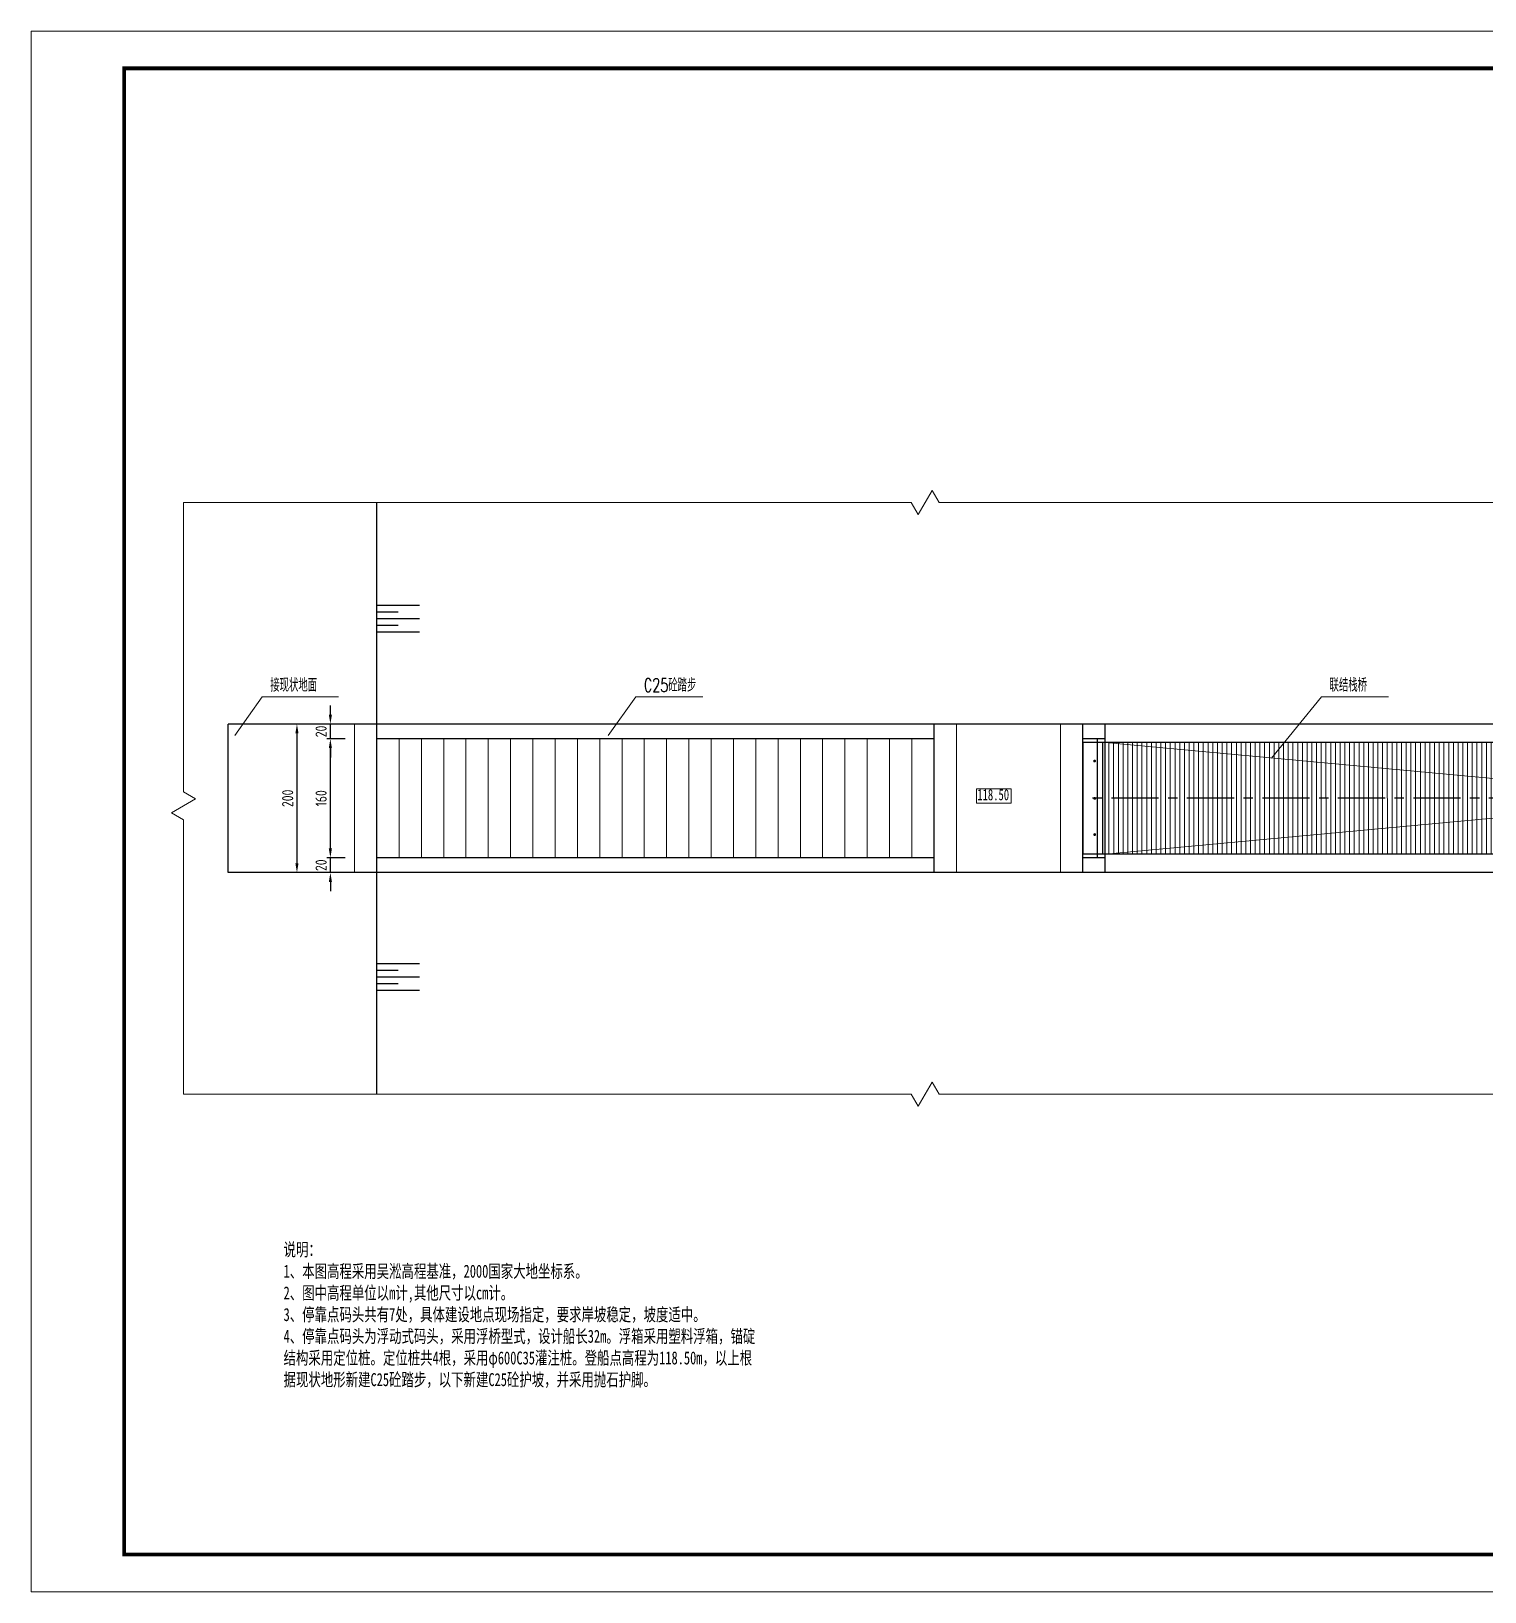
# Model space of a CAD drawing. Header units: inches. Extents: x 23 to 70, y 0 to 119.
# Drawn here: x 23.29 to 42.85, y 94.01 to 115.01 of the extents above; entities that cross this region are included whole.
import ezdxf
from ezdxf.enums import TextEntityAlignment as Align

# ---------------------------------------------------------------- set-up
doc = ezdxf.new("R2010")
doc.units = ezdxf.units.IN
doc.header["$MEASUREMENT"] = 0
doc.linetypes.add('ACAD_ISO03W100', pattern=[30, 12, -18])
doc.linetypes.add('CENTER', pattern=[50.8, 31.75, -6.35, 6.35, -6.35])
for name, color, linetype in [('000中心线', 5, 'CENTER'), ('图框', 7, 'Continuous'), ('文字', 3, 'Continuous'), ('标注', 3, 'Continuous'), ('符号', 9, 'Continuous'), ('辅助', 7, 'Continuous')]:
    doc.layers.add(name, color=color, linetype=linetype)
for name, color, linetype, lineweight in [('000文字', 3, 'Continuous', 18), ('000标注', 3, 'Continuous', 18), ('000细实线', 4, 'Continuous', 18), ('00标注文字', 2, 'Continuous', 15), ('00虚线', 5, 'ACAD_ISO03W100', 13), ('填充', 8, 'Continuous', 15)]:
    doc.layers.add(name, color=color, linetype=linetype, lineweight=lineweight)
doc.styles.add('ECIDI', font='仿宋GB2312.ttf', dxfattribs={"width": 0.7})
doc.styles.get("Standard").update_dxf_attribs({"font": 'txt', "bigfont": 'gbcbig.shx'})
doc.styles.add('TSSD_Dimension', font='tssdeng.shx', dxfattribs={"width": 0.8, "bigfont": 'hztxt.shx'})
doc.dimstyles.new('TSSD_200_1_3.5', dxfattribs={"dimscale": 0.25, "dimtxt": 2.85, "dimasz": 2.5, "dimexe": 1, "dimexo": 2.5, "dimgap": 1, "dimtad": 1, "dimdec": 0, "dimlfac": 100, "dimzin": 0, "dimdsep": 46, "dimtxsty": 'TSSD_Dimension', "dimcen": 0, "dimdle": 1, "dimclrd": 3, "dimclre": 3, "dimclrt": 7, "dimadec": 1, "dimazin": 0, "dimtfac": 1, "dimtdec": 0, "dimtix": 1, "dimtmove": 2, "dimatfit": 3, "dimfxl": 5, "dimfxlon": 1, "dimtolj": 1, "dimtzin": 0, "dimarcsym": 0})

# ---------------------------------------------------------------- blocks, each defined once
blk = doc.blocks.new('*D174')
at = {"layer": 'Defpoints', "color": 0, "transparency": 16777216}
for p in [(27.942, 105.687), (26.867, 103.687), (27.942, 103.687)]:
    blk.add_point(p, dxfattribs=at)
at = {"layer": '辅助', "color": 3, "linetype": 'ByBlock', "lineweight": -2, "transparency": 16777216}
for p, q in [((27.067, 105.687), (26.817, 105.687)), ((27.067, 103.687), (26.817, 103.687))]:
    blk.add_line(p, q, dxfattribs=at)
at = {"layer": '辅助', "color": 3, "lineweight": -2, "transparency": 16777216}
blk.add_line((26.867, 105.562), (26.867, 103.812), dxfattribs=at)
at = {"layer": '辅助', "color": 3, "transparency": 16777216}
for points in [[(26.846, 105.562), (26.888, 105.562), (26.867, 105.687)], [(26.846, 103.812), (26.888, 103.812), (26.867, 103.687)]]:
    blk.add_solid(points, dxfattribs=at)
at = {"layer": '辅助', "color": 7, "transparency": 16777216, "insert": (26.742, 104.687), "char_height": 0.15, "attachment_point": 5, "rotation": 90, "style": 'TSSD_Dimension'}
blk.add_mtext('\\A1;200', dxfattribs=at)
blk = doc.blocks.new('*D57')
at = {"layer": 'Defpoints', "color": 0, "transparency": 16777216}
for p in [(27.317, 103.887), (27.942, 103.887), (27.942, 103.687)]:
    blk.add_point(p, dxfattribs=at)
at = {"layer": '辅助', "color": 3, "lineweight": -2, "transparency": 16777216}
for p, q in [((27.317, 104.012), (27.317, 104.137)), ((27.317, 103.687), (27.317, 103.887)), ((27.317, 103.562), (27.317, 103.437))]:
    blk.add_line(p, q, dxfattribs=at)
at = {"layer": '辅助', "color": 3, "linetype": 'ByBlock', "lineweight": -2, "transparency": 16777216}
for p, q in [((27.517, 103.887), (27.267, 103.887)), ((27.517, 103.687), (27.267, 103.687))]:
    blk.add_line(p, q, dxfattribs=at)
at = {"layer": '辅助', "color": 3, "transparency": 16777216}
for points in [[(27.296, 104.012), (27.338, 104.012), (27.317, 103.887)], [(27.296, 103.562), (27.338, 103.562), (27.317, 103.687)]]:
    blk.add_solid(points, dxfattribs=at)
at = {"layer": '辅助', "color": 7, "transparency": 16777216, "insert": (27.192, 103.787), "char_height": 0.15, "attachment_point": 5, "rotation": 90, "style": 'TSSD_Dimension'}
blk.add_mtext('\\A1;20', dxfattribs=at)
blk = doc.blocks.new('*D58')
at = {"layer": 'Defpoints', "color": 0, "transparency": 16777216}
for p in [(27.317, 105.487), (27.942, 105.487), (27.942, 103.887)]:
    blk.add_point(p, dxfattribs=at)
at = {"layer": '辅助', "color": 3, "linetype": 'ByBlock', "lineweight": -2, "transparency": 16777216}
for p, q in [((27.517, 105.487), (27.267, 105.487)), ((27.517, 103.887), (27.267, 103.887))]:
    blk.add_line(p, q, dxfattribs=at)
at = {"layer": '辅助', "color": 3, "lineweight": -2, "transparency": 16777216}
blk.add_line((27.317, 104.012), (27.317, 105.362), dxfattribs=at)
at = {"layer": '辅助', "color": 3, "transparency": 16777216}
for points in [[(27.296, 105.362), (27.338, 105.362), (27.317, 105.487)], [(27.296, 104.012), (27.338, 104.012), (27.317, 103.887)]]:
    blk.add_solid(points, dxfattribs=at)
at = {"layer": '辅助', "color": 7, "transparency": 16777216, "insert": (27.192, 104.687), "char_height": 0.15, "attachment_point": 5, "rotation": 90, "style": 'TSSD_Dimension'}
blk.add_mtext('\\A1;160', dxfattribs=at)
blk = doc.blocks.new('*D59')
at = {"layer": 'Defpoints', "color": 0, "transparency": 16777216}
for p in [(27.317, 105.687), (27.942, 105.687), (27.942, 105.487)]:
    blk.add_point(p, dxfattribs=at)
at = {"layer": '辅助', "color": 3, "lineweight": -2, "transparency": 16777216}
for p, q in [((27.317, 105.812), (27.317, 105.937)), ((27.317, 105.487), (27.317, 105.687)), ((27.317, 105.362), (27.317, 105.237))]:
    blk.add_line(p, q, dxfattribs=at)
at = {"layer": '辅助', "color": 3, "linetype": 'ByBlock', "lineweight": -2, "transparency": 16777216}
for p, q in [((27.517, 105.687), (27.267, 105.687)), ((27.517, 105.487), (27.267, 105.487))]:
    blk.add_line(p, q, dxfattribs=at)
at = {"layer": '辅助', "color": 3, "transparency": 16777216}
for points in [[(27.296, 105.812), (27.338, 105.812), (27.317, 105.687)], [(27.296, 105.362), (27.338, 105.362), (27.317, 105.487)]]:
    blk.add_solid(points, dxfattribs=at)
at = {"layer": '辅助', "color": 7, "transparency": 16777216, "insert": (27.192, 105.587), "char_height": 0.15, "attachment_point": 5, "rotation": 90, "style": 'TSSD_Dimension'}
blk.add_mtext('\\A1;20', dxfattribs=at)

msp = doc.modelspace()

# ---------------------------------------------------------------- hatches: boundary and pattern name
at = {"layer": '填充'}
h = msp.add_hatch(dxfattribs=at)
h.set_pattern_fill('ANSI31', color=256, scale=0.02, angle=45)
h.set_pattern_definition([(90, (-636889.17598, -3367983.019874), (-0.0635, 0), [])])
h.paths.add_polyline_path([(53.934, 105.437), (37.742, 105.437), (37.742, 103.937), (53.934, 103.937)])
at = {"layer": '标注', "ltscale": 0.5}
h = msp.add_hatch(color=4, dxfattribs=at)
h.dxf.hatch_style = 1
edge = h.paths.add_edge_path()
edge.add_arc((37.602, 105.189), 0.02, 90, 450)
h = msp.add_hatch(color=4, dxfattribs=at)
h.dxf.hatch_style = 1
edge = h.paths.add_edge_path()
edge.add_arc((37.603, 104.686), 0.02, 90, 450)
h = msp.add_hatch(color=4, dxfattribs=at)
h.dxf.hatch_style = 1
edge = h.paths.add_edge_path()
edge.add_arc((37.603, 104.199), 0.02, 90, 450)

# ---------------------------------------------------------------- linework, layer by layer
at = {"linetype": 'Continuous', "lineweight": 18, "const_width": 0.05}
msp.add_lwpolyline([(24.541, 114.51), (67.341, 114.51), (67.341, 94.51), (24.541, 94.51)], close=True, dxfattribs=at)
at = {"layer": '000中心线', "ltscale": 0.02, "flags": 128}
msp.add_lwpolyline([(57.767, 104.687), (37.442, 104.687)], dxfattribs=at)
at = {"layer": '000文字', "color": 3}
msp.add_lwpolyline([(36.014, 104.815), (36.477, 104.815), (36.477, 104.624), (36.014, 104.624)], close=True, dxfattribs=at)
at = {"layer": '000标注', "flags": 128}
for points in [[(25.341, 108.667), (33.821, 108.667), (35.134, 108.667), (35.228, 108.504), (35.415, 108.829), (35.509, 108.667), (36.821, 108.667), (45.608, 108.667)], [(25.341, 100.707), (25.341, 103.087), (25.341, 104.399), (25.178, 104.493), (25.503, 104.68), (25.341, 104.774), (25.341, 106.087), (25.341, 108.667)], [(25.341, 100.707), (33.821, 100.707), (35.134, 100.707), (35.228, 100.544), (35.415, 100.869), (35.509, 100.707), (36.821, 100.707), (45.608, 100.707)]]:
    msp.add_lwpolyline(points, dxfattribs=at)
at = {"layer": '000细实线'}
for points in [[(27.642, 103.687), (27.642, 105.687)], [(35.742, 103.687), (35.742, 105.687)], [(37.142, 103.687), (37.142, 105.687)], [(28.242, 103.887), (28.242, 105.487)], [(28.542, 103.887), (28.542, 105.487)], [(28.842, 103.887), (28.842, 105.487)], [(29.142, 103.887), (29.142, 105.487)], [(29.442, 103.887), (29.442, 105.487)], [(29.742, 103.887), (29.742, 105.487)], [(30.042, 103.887), (30.042, 105.487)], [(30.342, 103.887), (30.342, 105.487)], [(30.642, 103.887), (30.642, 105.487)], [(30.942, 103.887), (30.942, 105.487)], [(31.242, 103.887), (31.242, 105.487)], [(31.542, 103.887), (31.542, 105.487)], [(31.842, 103.887), (31.842, 105.487)], [(32.142, 103.887), (32.142, 105.487)], [(32.442, 103.887), (32.442, 105.487)], [(32.742, 103.887), (32.742, 105.487)], [(33.042, 103.887), (33.042, 105.487)], [(33.342, 103.887), (33.342, 105.487)], [(33.642, 103.887), (33.642, 105.487)], [(33.942, 103.887), (33.942, 105.487)], [(34.242, 103.887), (34.242, 105.487)], [(34.542, 103.887), (34.542, 105.487)], [(34.842, 103.887), (34.842, 105.487)], [(35.142, 103.887), (35.142, 105.487)]]:
    msp.add_lwpolyline(points, dxfattribs=at)
at = {"layer": '00标注文字', "ltscale": 0.5}
for p, q in [((37.747, 105.437), (53.934, 103.937)), ((53.925, 105.437), (37.747, 103.937))]:
    msp.add_line(p, q, dxfattribs=at)
at = {"layer": '00标注文字'}
for points in [[(26.03, 105.532), (26.401, 106.053), (27.428, 106.053)], [(31.057, 105.532), (31.428, 106.053), (32.328, 106.053)], [(39.983, 105.229), (40.657, 106.053), (41.557, 106.053)]]:
    msp.add_lwpolyline(points, dxfattribs=at)
at = {"layer": '00虚线', "color": 2, "linetype": 'Continuous', "lineweight": 30, "ltscale": 0.5}
for p, q in [((37.442, 105.437), (37.442, 103.937)), ((37.712, 103.937), (37.712, 105.437)), ((37.742, 103.937), (37.742, 105.437))]:
    msp.add_line(p, q, dxfattribs=at)
at = {"layer": '00虚线', "color": 6, "linetype": 'Continuous', "lineweight": 30, "ltscale": 0.5, "flags": 128}
for points in [[(27.942, 100.707), (27.942, 108.667)], [(25.942, 103.687), (25.942, 105.687)], [(47.242, 105.687), (25.942, 105.687)], [(27.942, 103.687), (27.942, 105.687)], [(35.442, 103.687), (35.442, 105.687)], [(37.442, 103.687), (37.442, 105.687)], [(37.742, 103.687), (37.742, 105.687)], [(35.442, 105.487), (27.942, 105.487)], [(37.742, 105.487), (37.442, 105.487)], [(37.642, 103.887), (37.642, 105.487)], [(35.442, 103.887), (27.942, 103.887)], [(37.742, 103.887), (37.442, 103.887)], [(47.242, 103.687), (25.942, 103.687)]]:
    msp.add_lwpolyline(points, dxfattribs=at)
at = {"layer": '00虚线', "color": 2, "linetype": 'Continuous', "lineweight": 30, "ltscale": 0.5, "flags": 128}
for points in [[(53.934, 105.437), (37.442, 105.437)], [(53.934, 103.937), (37.442, 103.937)]]:
    msp.add_lwpolyline(points, dxfattribs=at)
at = {"layer": '图框', "color": 7, "linetype": 'Continuous', "lineweight": 18, "flags": 128}
msp.add_lwpolyline([(23.291, 115.01), (67.841, 115.01), (67.841, 94.01), (23.291, 94.01)], close=True, dxfattribs=at)
at = {"layer": '符号', "color": 3}
for p, q in [((27.942, 107.286), (28.518, 107.286)), ((27.942, 107.106), (28.518, 107.106)), ((27.942, 106.926), (28.518, 106.926)), ((27.942, 102.465), (28.518, 102.465)), ((27.942, 102.285), (28.518, 102.285)), ((27.942, 102.105), (28.518, 102.105))]:
    msp.add_line(p, q, dxfattribs=at)
at = {"layer": '符号', "color": 3, "flags": 128}
for points in [[(27.942, 107.196), (28.23, 107.196)], [(27.942, 107.016), (28.23, 107.016)], [(27.942, 102.375), (28.23, 102.375)], [(27.942, 102.195), (28.23, 102.195)]]:
    msp.add_lwpolyline(points, dxfattribs=at)

# ---------------------------------------------------------------- texts
at = {"layer": '000文字', "color": 3, "style": 'ECIDI', "width": 0.7}
msp.add_text('118.50', height=0.15, rotation=360, dxfattribs=at).set_placement((36.023, 104.616), align=Align.BOTTOM_LEFT)
at = {"layer": '00标注文字', "lineweight": 0, "width": 0.7}
for s, p in [('接现状地面', (26.508, 106.121)), ('C25砼踏步', (31.535, 106.121)), ('联结栈桥', (40.764, 106.121))]:
    msp.add_text(s, height=0.18, dxfattribs=at).set_placement(p)
at = {"layer": '文字', "color": 3, "insert": (26.687, 98.703), "char_height": 0.175, "width": 6.43856, "attachment_point": 1, "style": 'ECIDI'}
msp.add_mtext('说明：\\P1、本图高程采用吴淞高程基准，2000国家大地坐标系。\\P2、图中高程单位以m计,其他尺寸以cm计。\\P3、停靠点码头共有7处，具体建设地点现场指定，要求岸坡稳定，坡度适中。\\P4、停靠点码头为浮动式码头，采用浮桥型式，设计船长32m。浮箱采用塑料浮箱，锚碇结构采用定位桩。定位桩共4根，采用φ600C35灌注桩。登船点高程为118.50m，以上根据现状地形新建C25砼踏步，以下新建C25砼护坡，并采用抛石护脚。\\P ', dxfattribs=at)

# ---------------------------------------------------------------- dimensions: what is measured, and where the dimension line sits
at = {"layer": '辅助'}
for base, p1, p2, picture, middle in [((27.317, 105.687), (27.942, 105.487), (27.942, 105.687), '*D59', (27.192, 105.587)), ((26.867, 103.687), (27.942, 105.687), (27.942, 103.687), '*D174', (26.742, 104.687)), ((27.317, 105.487), (27.942, 103.887), (27.942, 105.487), '*D58', (27.192, 104.687)), ((27.317, 103.887), (27.942, 103.687), (27.942, 103.887), '*D57', (27.192, 103.787))]:
    dim = msp.add_linear_dim(base=base, p1=p1, p2=p2, angle=90, dimstyle='TSSD_200_1_3.5', override={"dimscale": 0.05, "dimtxt": 3, "dimfxl": 4}, dxfattribs=at)
    dim.commit()
    dim.dimension.update_dxf_attribs({"geometry": picture, "text_midpoint": middle})

doc.saveas('drawing.dxf')
